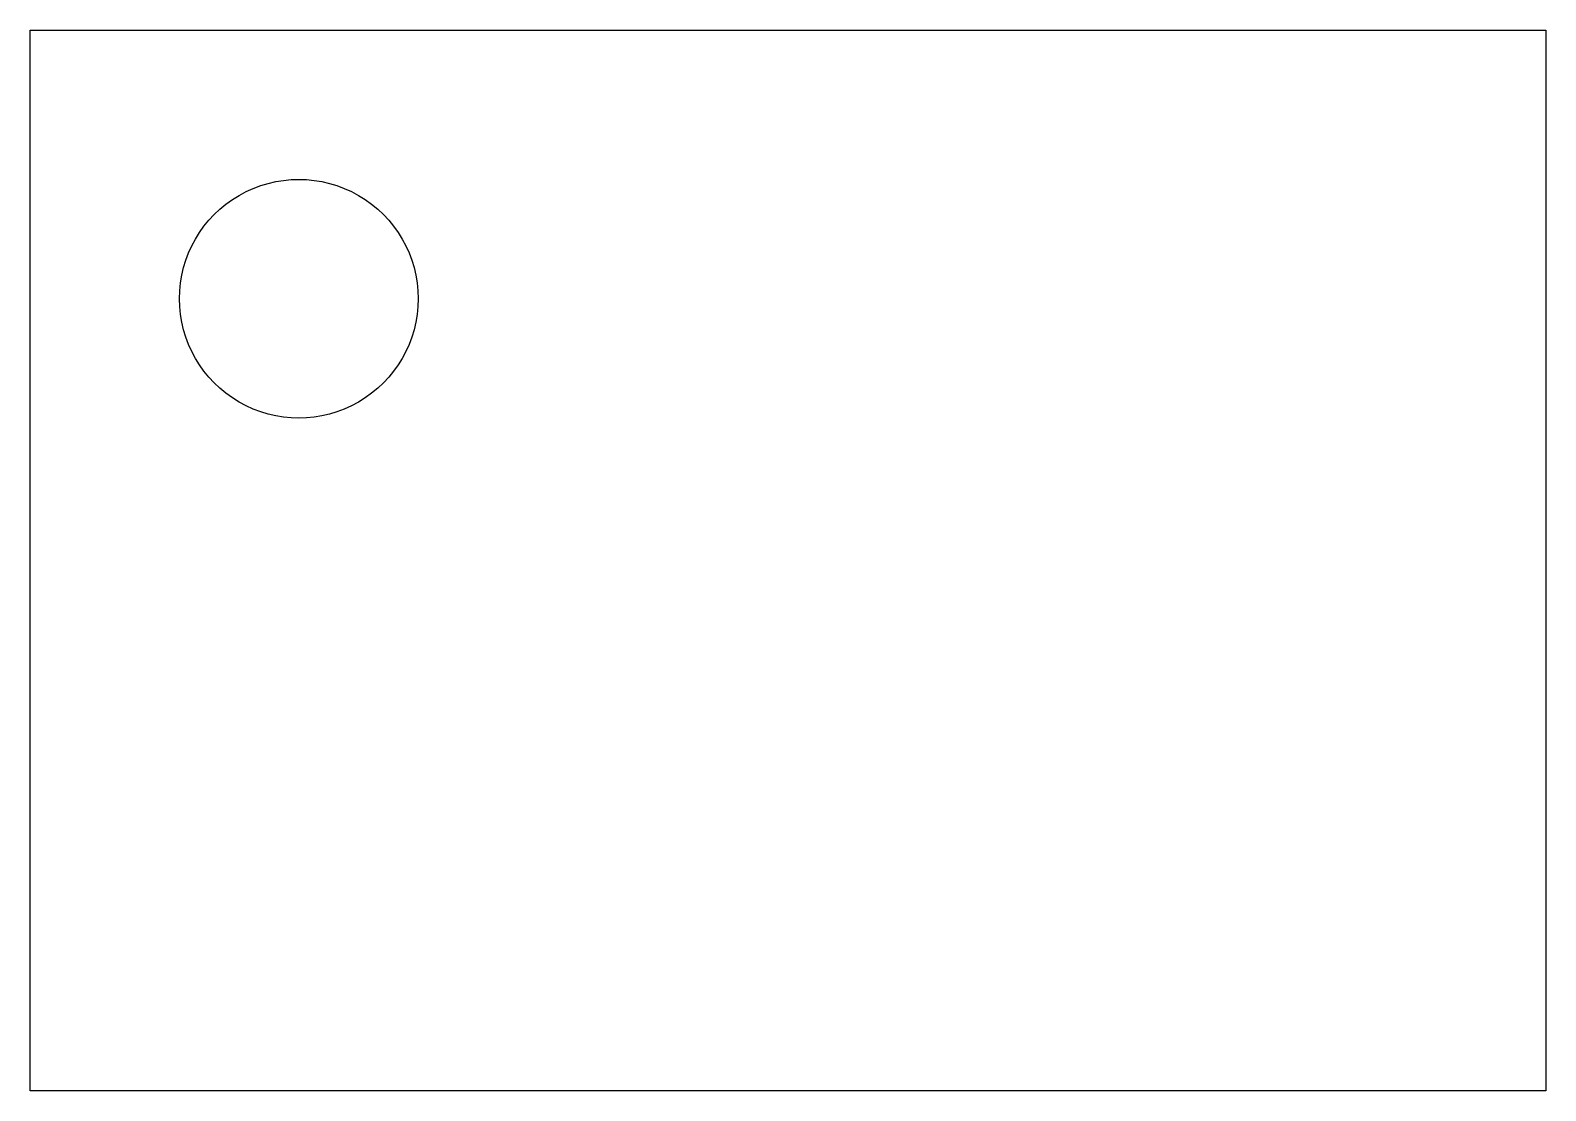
# Model space of a CAD drawing. Extents: x 76.4 to 126.4, y 189.6 to 224.6.
import ezdxf

# ---------------------------------------------------------------- set-up
doc = ezdxf.new("R2010")
doc.units = 0
doc.layers.add('Layer_1', color=7, linetype='CONTINUOUS')

msp = doc.modelspace()

# ---------------------------------------------------------------- linework, layer by layer
at = {"layer": 'Layer_1', "color": 7}
for points in [[(76.376838, 224.613694), (126.376839, 224.613694), (126.376839, 189.613694), (76.376838, 189.613694), (76.376838, 224.613694)], [(89.174799, 215.754802), (89.174799, 215.754802)]]:
    msp.add_lwpolyline(points, dxfattribs=at)
for points in [[(83.266193, 219.166137), (84.484946, 219.869784), (85.986511, 219.869784), (87.205264, 219.166137)], [(81.296658, 215.754802), (81.296658, 217.162096), (82.04744, 218.46249), (83.266193, 219.166137)], [(87.205264, 219.166137), (88.424016, 218.46249), (89.174799, 217.162096), (89.174799, 215.754802)], [(83.266193, 212.343467), (82.04744, 213.047114), (81.296658, 214.347508), (81.296658, 215.754802)], [(89.174799, 215.754802), (89.174799, 214.347508), (88.424016, 213.047114), (87.205264, 212.343467)], [(87.205264, 212.343467), (85.986511, 211.63982), (84.484946, 211.63982), (83.266193, 212.343467)]]:
    msp.add_open_spline(points, degree=3, dxfattribs=at)

doc.saveas('drawing.dxf')
